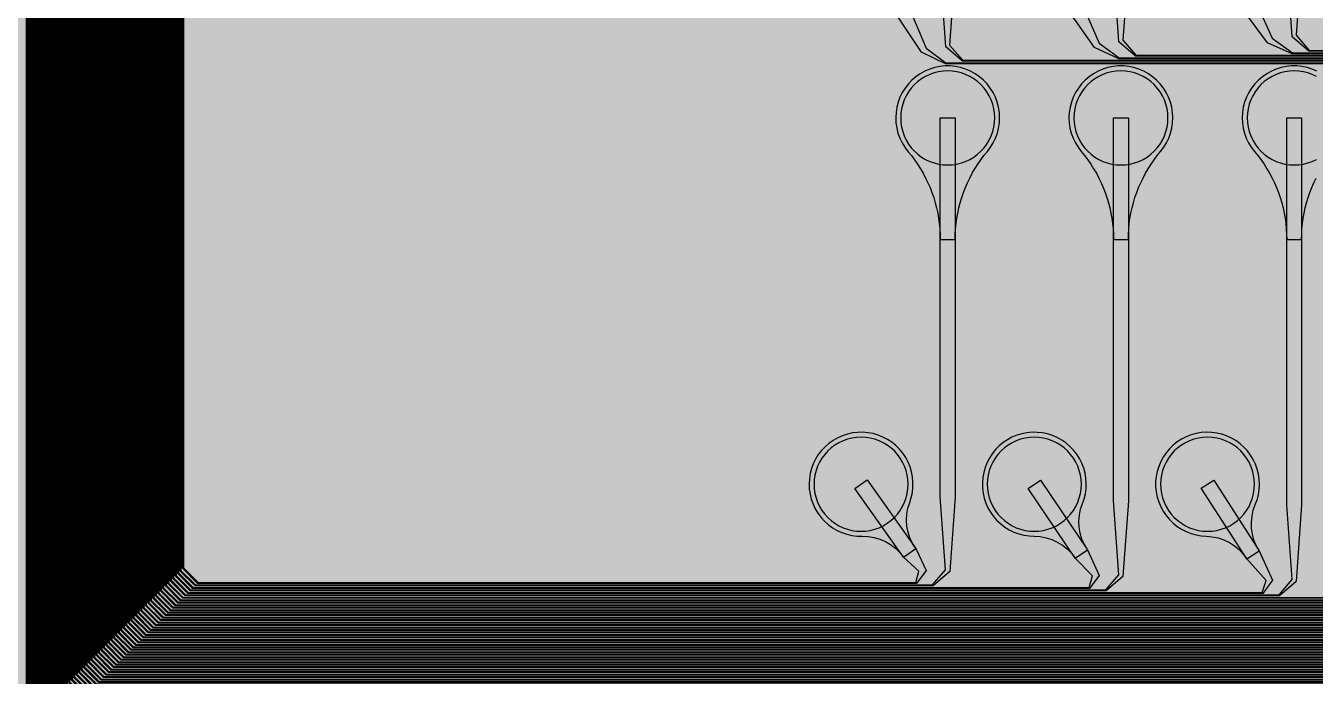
# Model space of a CAD drawing. Header units: metres. Extents: x -7240 to 10960, y -29667 to 1823.
# Drawn here: x 1860 to 4465, y -28280 to -26966 of the extents above; entities that cross this region are included whole.
import ezdxf

# ---------------------------------------------------------------- set-up
doc = ezdxf.new("R2010")
doc.units = ezdxf.units.M
for name, color, linetype in [('Metal1', 4, 'CONTINUOUS'), ('Polyimide', 7, 'CONTINUOUS'), ('Polyimide_Negative', 5, 'CONTINUOUS')]:
    doc.layers.add(name, color=color, linetype=linetype)

msp = doc.modelspace()

# ---------------------------------------------------------------- hatches: boundary and pattern name
at = {"layer": 'Polyimide'}
msp.add_hatch(color=7, dxfattribs=at).paths.add_polyline_path([(4088.5, -11806.9), (4098.7, -11851.2), (4115.6, -11893.5), (4138.6, -11932.7), (4167.4, -11968), (4201.1, -11998.5), (4239, -12023.6), (4280.3, -12042.7), (4349.2, -12073.7), (4413.2, -12113.8), (4471.3, -12162), (4522.3, -12217.7), (4565.4, -12279.7), (4599.7, -12346.9), (4624.7, -12418.2), (4639.9, -12492.2), (4645, -12567.5), (4639.9, -12642.8), (4624.7, -12716.8), (4599.7, -12788.1), (4565.4, -12855.3), (4522.3, -12917.3), (4471.3, -12973), (4413.2, -13021.2), (4349.2, -13061.3), (4280.3, -13092.3), (4239, -13111.4), (4201.1, -13136.5), (4167.4, -13167), (4138.6, -13202.3), (4115.6, -13241.5), (4098.7, -13283.8), (4088.5, -13328.1), (4085, -13373.5), (4085, -13567.5), (4099.4, -13861.6), (4142.6, -14152.8), (4214.2, -14438.4), (4313.4, -14715.5), (4439.2, -14981.7), (4590.6, -15234.2), (4766, -15470.7), (4963.7, -15688.8), (5181.8, -15886.5), (5418.3, -16061.9), (5670.8, -16213.3), (5936.9, -16339.1), (6214.1, -16438.3), (6499.7, -16509.9), (6790.9, -16553.1), (7085, -16567.5), (9960.4, -16567.5), (10038.8, -16571.4), (10116.4, -16582.9), (10192.6, -16601.9), (10266.5, -16628.4), (10337.5, -16662), (10404.8, -16702.3), (10467.9, -16749.1), (10526.1, -16801.8), (10578.8, -16860), (10625.6, -16923), (10665.9, -16990.4), (10699.5, -17061.4), (10725.9, -17135.3), (10745, -17211.4), (10756.5, -17289.1), (10760.4, -17367.5), (10760.4, -21957.3), (10721.6, -22012.9), (10686, -22070.6), (10653.6, -22130.1), (10624.5, -22191.4), (10598.9, -22254.2), (10576.8, -22318.2), (10558.3, -22383.5), (10543.4, -22449.6), (10532.2, -22516.5), (10524.7, -22583.8), (10521, -22651.5), (10521, -22719.3), (10524.7, -22787), (10532.2, -22854.4), (10543.4, -22921.2), (10558.3, -22987.4), (10576.8, -23052.6), (10598.9, -23116.7), (10624.5, -23179.5), (10653.6, -23240.7), (10686, -23300.3), (10721.6, -23357.9), (10760.4, -23413.5), (10760.4, -28667.5), (10756.5, -28745.9), (10745, -28823.6), (10725.9, -28899.7), (10699.5, -28973.6), (10665.9, -29044.6), (10625.6, -29112), (10578.8, -29175), (10526.1, -29233.2), (10467.9, -29285.9), (10404.8, -29332.7), (10337.5, -29373), (10266.5, -29406.6), (10192.6, -29433.1), (10116.4, -29452.1), (10038.8, -29463.6), (9960.4, -29467.5), (-6239.6, -29467.5), (-6318, -29463.6), (-6395.7, -29452.1), (-6471.9, -29433.1), (-6545.8, -29406.6), (-6616.7, -29373), (-6684.1, -29332.7), (-6747.1, -29285.9), (-6805.3, -29233.2), (-6858, -29175), (-6904.8, -29112), (-6945.2, -29044.6), (-6978.7, -28973.6), (-7005.2, -28899.7), (-7024.3, -28823.6), (-7035.8, -28745.9), (-7039.6, -28667.5), (-7039.6, -23426.3), (-6999.4, -23370.1), (-6962.3, -23311.6), (-6928.7, -23251.2), (-6898.5, -23189), (-6871.8, -23125.1), (-6848.8, -23059.9), (-6829.5, -22993.4), (-6814, -22926), (-6802.4, -22857.8), (-6794.6, -22789.1), (-6790.7, -22720), (-6790.7, -22650.8), (-6794.6, -22581.8), (-6802.4, -22513), (-6814, -22444.8), (-6829.5, -22377.4), (-6848.8, -22311), (-6871.8, -22245.7), (-6898.5, -22181.9), (-6928.7, -22119.7), (-6962.3, -22059.2), (-6999.4, -22000.8), (-7039.6, -21944.5), (-7039.6, -17367.5), (-7035.8, -17289.1), (-7024.3, -17211.4), (-7005.2, -17135.3), (-6978.7, -17061.4), (-6945.2, -16990.4), (-6904.8, -16923), (-6858, -16860), (-6805.3, -16801.8), (-6747.1, -16749.1), (-6684.1, -16702.3), (-6616.7, -16662), (-6545.8, -16628.4), (-6471.9, -16601.9), (-6395.7, -16582.9), (-6318, -16571.4), (-6239.6, -16567.5), (-3334, -16567.5), (-3039.9, -16553.1), (-2748.7, -16509.9), (-2463.1, -16438.3), (-2185.9, -16339.1), (-1919.8, -16213.3), (-1667.3, -16061.9), (-1430.8, -15886.5), (-1212.7, -15688.8), (-1015, -15470.7), (-839.6, -15234.2), (-688.2, -14981.7), (-562.4, -14715.5), (-463.2, -14438.4), (-391.6, -14152.8), (-348.4, -13861.6), (-334, -13567.5), (-334, -13373.5), (-337.5, -13328.1), (-347.7, -13283.8), (-364.6, -13241.5), (-387.6, -13202.3), (-416.4, -13167), (-450.1, -13136.5), (-488, -13111.4), (-529.3, -13092.3), (-529.3, -13092.3), (-598.2, -13061.3), (-662.2, -13021.2), (-720.3, -12973), (-771.3, -12917.3), (-814.4, -12855.3), (-848.7, -12788.1), (-873.7, -12716.8), (-888.9, -12642.8), (-894, -12567.5), (-888.9, -12492.2), (-873.7, -12418.2), (-848.7, -12346.9), (-814.4, -12279.7), (-771.3, -12217.7), (-720.3, -12162), (-662.2, -12113.8), (-598.2, -12073.7), (-529.3, -12042.7), (-488, -12023.6), (-450.1, -11998.5), (-416.4, -11968), (-387.6, -11932.7), (-364.6, -11893.5), (-347.7, -11851.2), (-337.5, -11806.9), (-334, -11761.5), (-334, -11074.3), (-337.5, -11028.9), (-347.7, -10984.6), (-364.6, -10942.4), (-387.6, -10903.1), (-416.4, -10867.8), (-450.1, -10837.3), (-488, -10812.2), (-529.3, -10793.2), (-529.3, -10793.2), (-598.2, -10762.1), (-662.2, -10722.1), (-720.3, -10673.8), (-771.3, -10618.1), (-814.4, -10556.1), (-848.7, -10488.9), (-873.7, -10417.6), (-888.9, -10343.7), (-894, -10268.3), (-888.9, -10193), (-873.7, -10119), (-848.7, -10047.8), (-814.4, -9980.5), (-771.3, -9918.5), (-720.3, -9862.9), (-662.2, -9814.6), (-598.2, -9774.6), (-529.3, -9743.5), (-488, -9724.5), (-450.1, -9699.4), (-416.4, -9668.8), (-387.6, -9633.5), (-364.6, -9594.3), (-347.7, -9552), (-337.5, -9507.7), (-334, -9462.4), (-334, -8775.1), (-337.5, -8729.8), (-347.7, -8685.5), (-364.6, -8643.2), (-387.6, -8604), (-416.4, -8568.7), (-450.1, -8538.1), (-488, -8513), (-529.3, -8494), (-529.3, -8494), (-598.2, -8462.9), (-662.2, -8422.9), (-720.3, -8374.6), (-771.3, -8319), (-814.4, -8257), (-848.7, -8189.7), (-873.7, -8118.5), (-888.9, -8044.5), (-894, -7969.2), (-888.9, -7893.8), (-873.7, -7819.9), (-848.7, -7748.6), (-814.4, -7681.4), (-771.3, -7619.4), (-720.3, -7563.7), (-662.2, -7515.4), (-598.2, -7475.4), (-529.3, -7444.3), (-529.3, -7444.3), (-488, -7425.3), (-450.1, -7400.2), (-416.4, -7369.7), (-387.6, -7334.4), (-364.6, -7295.1), (-347.7, -7252.9), (-337.5, -7208.6), (-334, -7163.2), (-334, -6476), (-337.5, -6430.6), (-347.7, -6386.3), (-364.6, -6344), (-387.6, -6304.8), (-416.4, -6269.5), (-450.1, -6239), (-488, -6213.9), (-529.3, -6194.8), (-529.3, -6194.8), (-598.2, -6163.8), (-662.2, -6123.7), (-720.3, -6075.5), (-771.3, -6019.8), (-814.4, -5957.8), (-848.7, -5890.6), (-873.7, -5819.3), (-888.9, -5745.3), (-894, -5670), (-888.9, -5594.7), (-873.7, -5520.7), (-848.7, -5449.4), (-814.4, -5382.2), (-771.3, -5320.2), (-720.3, -5264.5), (-662.2, -5216.3), (-598.2, -5176.2), (-529.3, -5145.2), (-529.3, -5145.2), (-488, -5126.1), (-450.1, -5101), (-416.4, -5070.5), (-387.6, -5035.2), (-364.6, -4996), (-347.7, -4953.7), (-337.5, -4909.4), (-334, -4864), (-334, 380), (-334, 1522.5), (-289, 1522.5), (-288.8, 1515.6), (-288.1, 1508.8), (-287, 1502), (-285.4, 1495.3), (-283.4, 1488.7), (-281, 1482.3), (-278.2, 1476.1), (-274.9, 1470), (-271.3, 1464.2), (-267.3, 1458.6), (-262.9, 1453.3), (-258.2, 1448.3), (-253.2, 1443.6), (-247.9, 1439.2), (-242.3, 1435.2), (-236.5, 1431.6), (-230.4, 1428.3), (-224.2, 1425.5), (-217.8, 1423.1), (-211.2, 1421.1), (-204.5, 1419.5), (-197.7, 1418.4), (-190.9, 1417.7), (-184, 1417.5), (-177.1, 1417.7), (-170.3, 1418.4), (-163.5, 1419.5), (-156.8, 1421.1), (-150.2, 1423.1), (-143.8, 1425.5), (-137.6, 1428.3), (-131.5, 1431.6), (-125.7, 1435.2), (-120.1, 1439.2), (-114.8, 1443.6), (-109.8, 1448.3), (-105.1, 1453.3), (-100.7, 1458.6), (-96.7, 1464.2), (-93.1, 1470), (-89.8, 1476.1), (-87, 1482.3), (-84.6, 1488.7), (-82.6, 1495.3), (-81, 1502), (-79.9, 1508.8), (-79.2, 1515.6), (-79, 1522.5), (1786, 1522.5), (3835, 1522.5), (3835.2, 1529), (3835.9, 1535.6), (3836.9, 1542), (3838.4, 1548.4), (3840.3, 1554.6), (3842.6, 1560.8), (3845.3, 1566.7), (3848.4, 1572.5), (3851.9, 1578.1), (3855.7, 1583.4), (3859.8, 1588.4), (3864.3, 1593.2), (3869.1, 1597.7), (3874.1, 1601.8), (3879.4, 1605.6), (3885, 1609.1), (3890.8, 1612.2), (3896.7, 1614.9), (3902.9, 1617.2), (3909.1, 1619.1), (3915.5, 1620.6), (3921.9, 1621.6), (3928.5, 1622.3), (3935, 1622.5), (3941.5, 1622.3), (3948.1, 1621.6), (3954.5, 1620.6), (3960.9, 1619.1), (3967.1, 1617.2), (3973.3, 1614.9), (3979.2, 1612.2), (3985, 1609.1), (3990.6, 1605.6), (3995.9, 1601.8), (4000.9, 1597.7), (4005.7, 1593.2), (4010.2, 1588.4), (4014.3, 1583.4), (4018.1, 1578.1), (4021.6, 1572.5), (4024.7, 1566.7), (4027.4, 1560.8), (4029.7, 1554.6), (4031.6, 1548.4), (4033.1, 1542), (4034.1, 1535.6), (4034.8, 1529), (4035, 1522.5), (4085, 1522.5), (4085, 380), (4085, 330), (4085, -4864), (4088.5, -4909.4), (4098.7, -4953.7), (4115.6, -4996), (4138.6, -5035.2), (4167.4, -5070.5), (4201.1, -5101), (4239, -5126.1), (4280.3, -5145.2), (4280.3, -5145.2), (4349.2, -5176.2), (4413.2, -5216.3), (4471.3, -5264.5), (4522.3, -5320.2), (4565.4, -5382.2), (4599.7, -5449.4), (4624.7, -5520.7), (4639.9, -5594.7), (4645, -5670), (4639.9, -5745.3), (4624.7, -5819.3), (4599.7, -5890.6), (4565.4, -5957.8), (4522.3, -6019.8), (4471.3, -6075.5), (4413.2, -6123.7), (4349.2, -6163.8), (4280.3, -6194.8), (4239, -6213.9), (4201.1, -6239), (4167.4, -6269.5), (4138.6, -6304.8), (4115.6, -6344), (4098.7, -6386.3), (4088.5, -6430.6), (4085, -6476), (4085, -11761.5), (4088.5, -11806.9)])

# ---------------------------------------------------------------- linework, layer by layer
at = {"layer": 'Metal1'}
for points in [[(1863.9, -18191.7), (1863.9, -28376.6), (1893.3, -28406), (9442.5, -28406), (9471.9, -28376.6), (9471.9, -26917.4), (9442.5, -26888), (9002.5, -26888), (8968.4, -26858.8), (8957.9, -26728), (8957.9, -26042.5), (8987.9, -26042.5), (8987.9, -26728), (8977.3, -26855.2), (9003.3, -26886), (9443.3, -26886), (9473.9, -26916.6), (9473.9, -28377.4), (9443.3, -28408), (1892.5, -28408), (1861.9, -28377.4), (1861.9, -18191.7)], [(1868.9, -18191.7), (1868.9, -28371.6), (1898.3, -28401), (9437.5, -28401), (9466.9, -28371.6), (9466.9, -26922.4), (9437.5, -26893), (8937.2, -26893), (8877.7, -26883.5), (8787.3, -26793.1), (8808.5, -26771.9), (8894.7, -26858.1), (8937.6, -26891), (9438.3, -26891), (9468.9, -26921.6), (9468.9, -28372.4), (9438.3, -28403), (1897.5, -28403), (1866.9, -28372.4), (1866.9, -18191.7)], [(1873.9, -18191.7), (1873.9, -28366.6), (1903.3, -28396), (9432.5, -28396), (9461.9, -28366.6), (9461.9, -26927.4), (9432.5, -26898), (8652.5, -26898), (8618.4, -26868.8), (8607.9, -26736), (8607.9, -26042.5), (8637.9, -26042.5), (8637.9, -26736), (8627.3, -26865.2), (8653.3, -26896), (9433.3, -26896), (9463.9, -26926.6), (9463.9, -28367.4), (9433.3, -28398), (1902.5, -28398), (1871.9, -28367.4), (1871.9, -18191.7)], [(1878.9, -18191.7), (1878.9, -28361.6), (1908.3, -28391), (9427.5, -28391), (9456.9, -28361.6), (9456.9, -26932.4), (9427.5, -26903), (8597.2, -26903), (8537.7, -26893.5), (8437.3, -26793.1), (8458.5, -26771.9), (8554.7, -26868.1), (8597.6, -26901), (9428.3, -26901), (9458.9, -26931.6), (9458.9, -28362.4), (9428.3, -28393), (1907.5, -28393), (1876.9, -28362.4), (1876.9, -18191.7)], [(1883.9, -18191.7), (1883.9, -28356.6), (1913.3, -28386), (9422.5, -28386), (9451.9, -28356.6), (9451.9, -26937.4), (9422.5, -26908), (8302.5, -26908), (8268.5, -26878.8), (8257.9, -26744), (8257.9, -26042.5), (8287.9, -26042.5), (8287.9, -26744), (8277.3, -26875.2), (8303.3, -26906), (9423.3, -26906), (9453.9, -26936.6), (9453.9, -28357.4), (9423.3, -28388), (1912.5, -28388), (1881.9, -28357.4), (1881.9, -18191.7)], [(1888.9, -18191.7), (1888.9, -28351.6), (1918.3, -28381), (9417.5, -28381), (9446.9, -28351.6), (9446.9, -26942.4), (9417.5, -26913), (8257.2, -26913), (8197.7, -26903.5), (8087.3, -26793.1), (8108.5, -26771.9), (8214.7, -26878.1), (8257.6, -26911), (9418.3, -26911), (9448.9, -26941.6), (9448.9, -28352.4), (9418.3, -28383), (1917.5, -28383), (1886.9, -28352.4), (1886.9, -18191.7)], [(1893.9, -18191.7), (1893.9, -28346.6), (1923.3, -28376), (9412.5, -28376), (9441.9, -28346.6), (9441.9, -26947.4), (9412.5, -26918), (7952.5, -26918), (7918.5, -26888.8), (7907.9, -26752), (7907.9, -26042.5), (7937.9, -26042.5), (7937.9, -26752), (7927.2, -26885.2), (7953.3, -26916), (9413.3, -26916), (9443.9, -26946.6), (9443.9, -28347.4), (9413.3, -28378), (1922.5, -28378), (1891.9, -28347.4), (1891.9, -18191.7)], [(1898.9, -18191.7), (1898.9, -28341.6), (1928.3, -28371), (9407.5, -28371), (9436.9, -28341.6), (9436.9, -26952.4), (9407.5, -26923), (7917.2, -26923), (7857.7, -26913.5), (7737.3, -26793.1), (7758.5, -26771.9), (7874.7, -26888.1), (7917.6, -26921), (9408.3, -26921), (9438.9, -26951.6), (9438.9, -28342.4), (9408.3, -28373), (1927.5, -28373), (1896.9, -28342.4), (1896.9, -18191.7)], [(1903.9, -18191.7), (1903.9, -28336.6), (1933.3, -28366), (9402.5, -28366), (9431.9, -28336.6), (9431.9, -26957.4), (9402.5, -26928), (7602.5, -26928), (7568.6, -26898.8), (7557.9, -26760), (7557.9, -26042.5), (7587.9, -26042.5), (7587.9, -26760), (7577.2, -26895.2), (7603.3, -26926), (9403.3, -26926), (9433.9, -26956.6), (9433.9, -28337.4), (9403.3, -28368), (1932.5, -28368), (1901.9, -28337.4), (1901.9, -18191.7)], [(1908.9, -18191.7), (1908.9, -28331.6), (1938.3, -28361), (9397.5, -28361), (9426.9, -28331.6), (9426.9, -26962.4), (9397.5, -26933), (7577.2, -26933), (7519, -26921.4), (7507.3, -26913.1), (7387.3, -26793.1), (7408.5, -26771.9), (7528.5, -26891.9), (7533.3, -26900.1), (7577.6, -26931), (9398.3, -26931), (9428.9, -26961.6), (9428.9, -28332.4), (9398.3, -28363), (1937.5, -28363), (1906.9, -28332.4), (1906.9, -18191.7)], [(1913.9, -18191.7), (1913.9, -28326.6), (1943.3, -28356), (9392.5, -28356), (9421.9, -28326.6), (9421.9, -26967.4), (9392.5, -26938), (7252.5, -26938), (7218.6, -26908.8), (7207.9, -26768), (7207.9, -26042.5), (7237.9, -26042.5), (7237.9, -26768), (7227.1, -26905.2), (7253.3, -26936), (9393.3, -26936), (9423.9, -26966.6), (9423.9, -28327.4), (9393.3, -28358), (1942.5, -28358), (1911.9, -28327.4), (1911.9, -18191.7)], [(1918.9, -18191.7), (1918.9, -28321.6), (1948.3, -28351), (9387.5, -28351), (9416.9, -28321.6), (9416.9, -26972.4), (9387.5, -26943), (7237.2, -26943), (7180.2, -26929.7), (7157.3, -26913.1), (7037.3, -26793.1), (7058.5, -26771.9), (7178.5, -26891.9), (7192.1, -26911.8), (7237.6, -26941), (9388.3, -26941), (9418.9, -26971.6), (9418.9, -28322.4), (9388.3, -28353), (1947.5, -28353), (1916.9, -28322.4), (1916.9, -18191.7)], [(1923.9, -18191.7), (1923.9, -28316.6), (1953.3, -28346), (9382.5, -28346), (9411.9, -28316.6), (9411.9, -26977.4), (9382.5, -26948), (6902.5, -26948), (6868.6, -26918.8), (6857.9, -26776), (6857.9, -26042.5), (6887.9, -26042.5), (6887.9, -26776), (6877.1, -26915.2), (6903.3, -26946), (9383.3, -26946), (9413.9, -26976.6), (9413.9, -28317.4), (9383.3, -28348), (1952.5, -28348), (1921.9, -28317.4), (1921.9, -18191.7)], [(1928.9, -18191.7), (1928.9, -28311.6), (1958.3, -28341), (9377.5, -28341), (9406.9, -28311.6), (9406.9, -26982.4), (9377.5, -26953), (6897.2, -26953), (6841, -26938.5), (6807.3, -26913.1), (6687.3, -26793.1), (6708.5, -26771.9), (6828.5, -26891.9), (6851.3, -26923), (6897.6, -26951), (9378.3, -26951), (9408.9, -26981.6), (9408.9, -28312.4), (9378.3, -28343), (1957.5, -28343), (1926.9, -28312.4), (1926.9, -18191.7)], [(1933.9, -18191.7), (1933.9, -28306.6), (1963.3, -28336), (9372.5, -28336), (9401.9, -28306.6), (9401.9, -26987.4), (9372.5, -26958), (6552.5, -26958), (6518.7, -26928.7), (6507.9, -26784), (6507.9, -26042.5), (6537.9, -26042.5), (6537.9, -26784), (6527.1, -26925.3), (6553.3, -26956), (9373.3, -26956), (9403.9, -26986.6), (9403.9, -28307.4), (9373.3, -28338), (1962.5, -28338), (1931.9, -28307.4), (1931.9, -18191.7)], [(1938.9, -18191.7), (1938.9, -28301.6), (1968.3, -28331), (9367.5, -28331), (9396.9, -28301.6), (9396.9, -26992.4), (9367.5, -26963), (6518.9, -26963), (6464, -26946.5), (6441, -26925.2), (6336.1, -26791.8), (6359.7, -26773.2), (6464.6, -26906.6), (6477.1, -26930.3), (6519.3, -26961), (9368.3, -26961), (9398.9, -26991.6), (9398.9, -28302.4), (9368.3, -28333), (1967.5, -28333), (1936.9, -28302.4), (1936.9, -18191.7)], [(1943.9, -18191.7), (1943.9, -28296.6), (1973.3, -28326), (9362.5, -28326), (9391.9, -28296.6), (9391.9, -26997.4), (9362.5, -26968), (6202.5, -26968), (6168.7, -26938.7), (6157.9, -26792), (6157.9, -26042.5), (6187.9, -26042.5), (6187.9, -26792), (6177, -26935.3), (6203.3, -26966), (9363.3, -26966), (9393.9, -26996.6), (9393.9, -28297.4), (9363.3, -28328), (1972.5, -28328), (1941.9, -28297.4), (1941.9, -18191.7)], [(1948.9, -18191.7), (1948.9, -28291.6), (1978.3, -28321), (9357.5, -28321), (9386.9, -28291.6), (9386.9, -27002.4), (9357.5, -26973), (6168.9, -26973), (6115, -26955.3), (6087.3, -26927.5), (5985.8, -26791.5), (6009.9, -26773.5), (6111.3, -26909.6), (6127.3, -26940.6), (6169.3, -26971), (9358.3, -26971), (9388.9, -27001.6), (9388.9, -28292.4), (9358.3, -28323), (1977.5, -28323), (1946.9, -28292.4), (1946.9, -18191.7)], [(1953.9, -18191.7), (1953.9, -28286.6), (1983.3, -28316), (9352.5, -28316), (9381.9, -28286.6), (9381.9, -27007.4), (9352.5, -26978), (5852.5, -26978), (5818.7, -26948.7), (5807.9, -26800), (5807.9, -26042.5), (5837.9, -26042.5), (5837.9, -26800), (5827, -26945.3), (5853.3, -26976), (9353.3, -26976), (9383.9, -27006.6), (9383.9, -28287.4), (9353.3, -28318), (1982.5, -28318), (1951.9, -28287.4), (1951.9, -18191.7)], [(1958.9, -18191.7), (1958.9, -28281.6), (1988.3, -28311), (9347.5, -28311), (9376.9, -28281.6), (9376.9, -27012.4), (9347.5, -26983), (5818.8, -26983), (5765.9, -26964.2), (5733.7, -26929.7), (5635.6, -26791.2), (5660.1, -26773.8), (5758.2, -26912.4), (5777.6, -26950.8), (5819.3, -26981), (9348.3, -26981), (9378.9, -27011.6), (9378.9, -28282.4), (9348.3, -28313), (1987.5, -28313), (1956.9, -28282.4), (1956.9, -18191.7)], [(1963.9, -18191.7), (1963.9, -28276.6), (1993.3, -28306), (9342.5, -28306), (9371.9, -28276.6), (9371.9, -27017.4), (9342.5, -26988), (5502.5, -26988), (5468.8, -26958.7), (5457.9, -26808), (5457.9, -26042.5), (5487.9, -26042.5), (5487.9, -26808), (5477, -26955.3), (5503.3, -26986), (9343.3, -26986), (9373.9, -27016.6), (9373.9, -28277.4), (9343.3, -28308), (1992.5, -28308), (1961.9, -28277.4), (1961.9, -18191.7)], [(1968.9, -18191.7), (1968.9, -28271.6), (1998.3, -28301), (9337.5, -28301), (9366.9, -28271.6), (9366.9, -27022.4), (9337.5, -26993), (5468.8, -26993), (5416.8, -26973.3), (5380.3, -26931.6), (5285.4, -26790.9), (5310.3, -26774.1), (5405.2, -26914.8), (5427.8, -26961), (5469.3, -26991), (9338.3, -26991), (9368.9, -27021.6), (9368.9, -28272.4), (9338.3, -28303), (1997.5, -28303), (1966.9, -28272.4), (1966.9, -18191.7)], [(1973.9, -18191.7), (1973.9, -28266.6), (2003.3, -28296), (9332.5, -28296), (9361.9, -28266.6), (9361.9, -27027.4), (9332.5, -26998), (5152.5, -26998), (5118.8, -26968.7), (5107.9, -26816), (5107.9, -26042.5), (5137.9, -26042.5), (5137.9, -26816), (5126.9, -26965.3), (5153.3, -26996), (9333.3, -26996), (9363.9, -27026.6), (9363.9, -28267.4), (9333.3, -28298), (2002.5, -28298), (1971.9, -28267.4), (1971.9, -18191.7)], [(1978.9, -18191.7), (1978.9, -28261.6), (2008.3, -28291), (9327.5, -28291), (9356.9, -28261.6), (9356.9, -27032.4), (9327.5, -27003), (5118.8, -27003), (5067.6, -26982.4), (5027.1, -26933.3), (4935.3, -26790.6), (4960.5, -26774.4), (5052.3, -26917.1), (5078.1, -26971.1), (5119.3, -27001), (9328.3, -27001), (9358.9, -27031.6), (9358.9, -28262.4), (9328.3, -28293), (2007.5, -28293), (1976.9, -28262.4), (1976.9, -18191.7)], [(1983.9, -18191.7), (1983.9, -28256.6), (2013.3, -28286), (9322.5, -28286), (9351.9, -28256.6), (9351.9, -27037.4), (9322.5, -27008), (4802.5, -27008), (4768.8, -26978.7), (4757.9, -26824), (4757.9, -26042.5), (4787.9, -26042.5), (4787.9, -26824), (4776.9, -26975.3), (4803.3, -27006), (9323.3, -27006), (9353.9, -27036.6), (9353.9, -28257.4), (9323.3, -28288), (2012.5, -28288), (1981.9, -28257.4), (1981.9, -18191.7)], [(1988.9, -18191.7), (1988.9, -28251.6), (2018.3, -28281), (9317.5, -28281), (9346.9, -28251.6), (9346.9, -27042.4), (9317.5, -27013), (4768.8, -27013), (4718.4, -26991.7), (4674, -26934.9), (4585.1, -26790.4), (4610.7, -26774.6), (4699.6, -26919.2), (4728.4, -26981.2), (4769.3, -27011), (9318.3, -27011), (9348.9, -27041.6), (9348.9, -28252.4), (9318.3, -28283), (2017.5, -28283), (1986.9, -28252.4), (1986.9, -18191.7)], [(1993.9, -18191.7), (1993.9, -28246.6), (2023.3, -28276), (9312.5, -28276), (9341.9, -28246.6), (9341.9, -27047.4), (9312.5, -27018), (4452.5, -27018), (4418.9, -26988.7), (4407.9, -26832), (4407.9, -26042.5), (4437.9, -26042.5), (4437.9, -26832), (4426.9, -26985.3), (4453.3, -27016), (9313.3, -27016), (9343.9, -27046.6), (9343.9, -28247.4), (9313.3, -28278), (2022.5, -28278), (1991.9, -28247.4), (1991.9, -18191.7)], [(1998.9, -18191.7), (1998.9, -28241.6), (2028.3, -28271), (9307.5, -28271), (9336.9, -28241.6), (9336.9, -27052.4), (9307.5, -27023), (4418.8, -27023), (4369.1, -27001), (4321.1, -26936.3), (4235, -26790.1), (4260.8, -26774.9), (4347, -26921.1), (4378.6, -26991.3), (4419.4, -27021), (9308.3, -27021), (9338.9, -27051.6), (9338.9, -28242.4), (9308.3, -28273), (2027.5, -28273), (1996.9, -28242.4), (1996.9, -18191.7)], [(2003.9, -18191.7), (2003.9, -28236.6), (2033.3, -28266), (9302.5, -28266), (9331.9, -28236.6), (9331.9, -27057.4), (9302.5, -27028), (4102.5, -27028), (4068.9, -26998.6), (4057.9, -26840), (4057.9, -26042.5), (4087.9, -26042.5), (4087.9, -26840), (4076.9, -26995.4), (4103.3, -27026), (9303.3, -27026), (9333.9, -27056.6), (9333.9, -28237.4), (9303.3, -28268), (2032.5, -28268), (2001.9, -28237.4), (2001.9, -18191.7)], [(2008.9, -18191.7), (2008.9, -28231.6), (2038.3, -28261), (9297.5, -28261), (9326.9, -28231.6), (9326.9, -27062.4), (9297.5, -27033), (4068.8, -27033), (4019.7, -27010.4), (3968.4, -26937.6), (3884.8, -26789.9), (3910.9, -26775.1), (3994.5, -26922.8), (4028.9, -27001.4), (4069.4, -27031), (9298.3, -27031), (9328.9, -27061.6), (9328.9, -28232.4), (9298.3, -28263), (2037.5, -28263), (2006.9, -28232.4), (2006.9, -18191.7)], [(2013.9, -18191.7), (2013.9, -28226.6), (2043.3, -28256), (9292.5, -28256), (9321.9, -28226.6), (9321.9, -27067.4), (9292.5, -27038), (3752.5, -27038), (3718.9, -27008.6), (3707.9, -26848), (3707.9, -26042.5), (3737.9, -26042.5), (3737.9, -26848), (3726.8, -27005.4), (3753.3, -27036), (9293.3, -27036), (9323.9, -27066.6), (9323.9, -28227.4), (9293.3, -28258), (2042.5, -28258), (2011.9, -28227.4), (2011.9, -18191.7)], [(2018.9, -18191.7), (2018.9, -28221.6), (2048.3, -28251), (9287.5, -28251), (9316.9, -28221.6), (9316.9, -27072.4), (9287.5, -27043), (3718.8, -27043), (3670.3, -27019.9), (3615.8, -26938.7), (3534.7, -26789.7), (3561.1, -26775.3), (3642.2, -26924.4), (3679.2, -27011.4), (3719.4, -27041), (9288.3, -27041), (9318.9, -27071.6), (9318.9, -28222.4), (9288.3, -28253), (2047.5, -28253), (2016.9, -28222.4), (2016.9, -18191.7)], [(2023.9, -18191.7), (2023.9, -28216.6), (2053.3, -28246), (8942.5, -28246), (8969.2, -28215.5), (8957.9, -28038), (8957.9, -27152.5), (8987.9, -27152.5), (8987.9, -28038), (8976.6, -28218.5), (8943.3, -28248), (2052.5, -28248), (2021.9, -28217.4), (2021.9, -18191.7)], [(2028.9, -18191.7), (2028.9, -28211.6), (2058.3, -28241), (8908.6, -28241), (8923.9, -28213.8), (8855.2, -28074.5), (8784, -27898.1), (8811.8, -27886.9), (8883.1, -28063.3), (8931.8, -28214.6), (8909.6, -28243), (2057.5, -28243), (2026.9, -28212.4), (2026.9, -18191.7)], [(2033.9, -18191.7), (2033.9, -28206.6), (2063.3, -28236), (8592.5, -28236), (8619.2, -28205.5), (8607.9, -28030), (8607.9, -27152.5), (8637.9, -27152.5), (8637.9, -28030), (8626.6, -28208.5), (8593.3, -28238), (2062.5, -28238), (2031.9, -28207.4), (2031.9, -18191.7)], [(2038.9, -18191.7), (2038.9, -28201.6), (2068.3, -28231), (8558.6, -28231), (8573.6, -28203.9), (8505.3, -28069.5), (8434, -27898.3), (8461.7, -27886.7), (8533, -28058), (8581.5, -28204.7), (8559.6, -28233), (2067.5, -28233), (2036.9, -28202.4), (2036.9, -18191.7)], [(2043.9, -18191.7), (2043.9, -28196.6), (2073.3, -28226), (8242.5, -28226), (8269.1, -28195.5), (8257.9, -28022), (8257.9, -27152.5), (8287.9, -27152.5), (8287.9, -28022), (8276.6, -28198.5), (8243.3, -28228), (2072.5, -28228), (2041.9, -28197.4), (2041.9, -18191.7)], [(2048.9, -18191.7), (2048.9, -28191.6), (2078.3, -28221), (8208.5, -28221), (8223.2, -28194.1), (8155.3, -28064.6), (8084.1, -27898.4), (8111.7, -27886.6), (8182.9, -28052.7), (8231.3, -28194.8), (8209.6, -28223), (2077.5, -28223), (2046.9, -28192.4), (2046.9, -18191.7)], [(2053.9, -18191.7), (2053.9, -28186.6), (2083.3, -28216), (7892.5, -28216), (7919.1, -28185.4), (7907.9, -28014), (7907.9, -27152.5), (7937.9, -27152.5), (7937.9, -28014), (7926.6, -28188.6), (7893.3, -28218), (2082.5, -28218), (2051.9, -28187.4), (2051.9, -18191.7)], [(2058.9, -18191.7), (2058.9, -28181.6), (2088.3, -28211), (7858.5, -28211), (7872.9, -28184.2), (7805.3, -28059.6), (7734.2, -27898.6), (7761.6, -27886.4), (7832.8, -28047.4), (7881, -28184.9), (7859.6, -28213), (2087.5, -28213), (2056.9, -28182.4), (2056.9, -18191.7)], [(2063.9, -18191.7), (2063.9, -28176.6), (2093.3, -28206), (7542.5, -28206), (7569.1, -28175.4), (7557.9, -28006), (7557.9, -27152.5), (7587.9, -27152.5), (7587.9, -28006), (7576.7, -28178.6), (7543.3, -28208), (2092.5, -28208), (2061.9, -28177.4), (2061.9, -18191.7)], [(2068.9, -18191.7), (2068.9, -28171.6), (2098.3, -28201), (7508.5, -28201), (7522.5, -28174.4), (7455.3, -28054.6), (7384.2, -27898.7), (7411.5, -27886.3), (7482.6, -28042.1), (7530.8, -28175), (7509.6, -28203), (2097.5, -28203), (2066.9, -28172.4), (2066.9, -18191.7)], [(2073.9, -18191.7), (2073.9, -28166.6), (2103.3, -28196), (7192.5, -28196), (7219.1, -28165.4), (7207.9, -27998), (7207.9, -27152.5), (7237.9, -27152.5), (7237.9, -27998), (7226.7, -28168.6), (7193.3, -28198), (2102.5, -28198), (2071.9, -28167.4), (2071.9, -18191.7)], [(2078.9, -18191.7), (2078.9, -28161.6), (2108.3, -28191), (7158.5, -28191), (7172, -28164.6), (7106.7, -28052.4), (7034.3, -27898.9), (7061.4, -27886.1), (7133.8, -28039.6), (7180.6, -28165.1), (7159.6, -28193), (2107.5, -28193), (2076.9, -28162.4), (2076.9, -18191.7)], [(2083.9, -18191.7), (2083.9, -28156.6), (2113.3, -28186), (6842.5, -28186), (6869, -28155.4), (6857.9, -27990), (6857.9, -27152.5), (6887.9, -27152.5), (6887.9, -27990), (6876.7, -28158.6), (6843.3, -28188), (2112.5, -28188), (2081.9, -28157.4), (2081.9, -18191.7)], [(2088.9, -18191.7), (2088.9, -28151.6), (2118.3, -28181), (6808.5, -28181), (6821.5, -28154.8), (6758.8, -28051.6), (6684.4, -27899.1), (6711.4, -27885.9), (6785.8, -28038.5), (6830.4, -28155.3), (6809.6, -28183), (2117.5, -28183), (2086.9, -28152.4), (2086.9, -18191.7)], [(2093.9, -18191.7), (2093.9, -28146.6), (2123.3, -28176), (6492.5, -28176), (6519, -28145.4), (6507.9, -27982), (6507.9, -27152.5), (6537.9, -27152.5), (6537.9, -27982), (6526.7, -28148.6), (6493.3, -28178), (2122.5, -28178), (2091.9, -28147.4), (2091.9, -18191.7)], [(2098.9, -18191.7), (2098.9, -28141.6), (2128.3, -28171), (6458.5, -28171), (6470.9, -28145), (6411, -28050.7), (6334.5, -27899.3), (6361.3, -27885.7), (6437.8, -28037.2), (6480.2, -28145.4), (6459.6, -28173), (2127.5, -28173), (2096.9, -28142.4), (2096.9, -18191.7)], [(2103.9, -18191.7), (2103.9, -28136.6), (2133.3, -28166), (6142.5, -28166), (6169, -28135.4), (6157.9, -27974), (6157.9, -27152.5), (6187.9, -27152.5), (6187.9, -27974), (6176.8, -28138.6), (6143.3, -28168), (2132.5, -28168), (2101.9, -28137.4), (2101.9, -18191.7)], [(2108.9, -18191.7), (2108.9, -28131.6), (2138.3, -28161), (6108.5, -28161), (6120.3, -28135.3), (6063.4, -28049.8), (5984.6, -27899.5), (6011.2, -27885.5), (6089.9, -28035.9), (6130, -28135.6), (6109.7, -28163), (2137.5, -28163), (2106.9, -28132.4), (2106.9, -18191.7)], [(2113.9, -18191.7), (2113.9, -28126.6), (2143.3, -28156), (5792.5, -28156), (5819, -28125.4), (5807.9, -27966), (5807.9, -27152.5), (5837.9, -27152.5), (5837.9, -27966), (5826.8, -28128.6), (5793.3, -28158), (2142.5, -28158), (2111.9, -28127.4), (2111.9, -18191.7)], [(2118.9, -18191.7), (2118.9, -28121.6), (2148.3, -28151), (5758.5, -28151), (5769.7, -28125.6), (5715.8, -28048.7), (5634.7, -27899.7), (5661.1, -27885.3), (5742.2, -28034.4), (5779.8, -28125.7), (5759.7, -28153), (2147.5, -28153), (2116.9, -28122.4), (2116.9, -18191.7)], [(2123.9, -18191.7), (2123.9, -28116.6), (2153.3, -28146), (5442.5, -28146), (5468.9, -28115.4), (5457.9, -27958), (5457.9, -27152.5), (5487.9, -27152.5), (5487.9, -27958), (5476.8, -28118.6), (5443.3, -28148), (2152.5, -28148), (2121.9, -28117.4), (2121.9, -18191.7)], [(2128.9, -18191.7), (2128.9, -28111.6), (2158.3, -28141), (5408.5, -28141), (5419, -28115.9), (5368.4, -28047.6), (5284.8, -27899.9), (5310.9, -27885.1), (5394.5, -28032.8), (5429.6, -28115.9), (5409.7, -28143), (2157.5, -28143), (2126.9, -28112.4), (2126.9, -18191.7)], [(2133.9, -18191.7), (2133.9, -28106.6), (2163.3, -28136), (5092.5, -28136), (5118.9, -28105.4), (5107.9, -27950), (5107.9, -27152.5), (5137.9, -27152.5), (5137.9, -27950), (5126.9, -28108.6), (5093.3, -28138), (2162.5, -28138), (2131.9, -28107.4), (2131.9, -18191.7)], [(2138.9, -18191.7), (2138.9, -28101.6), (2168.3, -28131), (5058.5, -28131), (5068.2, -28106.2), (5021.1, -28046.3), (4935, -27900.1), (4960.8, -27884.9), (5047, -28031.1), (5079.5, -28106.1), (5059.7, -28133), (2167.5, -28133), (2136.9, -28102.4), (2136.9, -18191.7)], [(2143.9, -18191.7), (2143.9, -28096.6), (2173.3, -28126), (4742.5, -28126), (4768.9, -28095.3), (4757.9, -27942), (4757.9, -27152.5), (4787.9, -27152.5), (4787.9, -27942), (4776.9, -28098.7), (4743.3, -28128), (2172.5, -28128), (2141.9, -28097.4), (2141.9, -18191.7)], [(2148.9, -18191.7), (2148.9, -28091.6), (2178.3, -28121), (4708.5, -28121), (4717.4, -28096.6), (4674, -28044.9), (4585.1, -27900.4), (4610.7, -27884.6), (4699.6, -28029.2), (4729.3, -28096.3), (4709.7, -28123), (2177.5, -28123), (2146.9, -28092.4), (2146.9, -18191.7)], [(2153.9, -18191.7), (2153.9, -28086.6), (2183.3, -28116), (4392.5, -28116), (4418.8, -28085.3), (4407.9, -27934), (4407.9, -27152.5), (4437.9, -27152.5), (4437.9, -27934), (4426.9, -28088.7), (4393.3, -28118), (2182.5, -28118), (2151.9, -28087.4), (2151.9, -18191.7)], [(2158.9, -18191.7), (2158.9, -28081.6), (2188.3, -28111), (4358.5, -28111), (4366.5, -28087), (4327.1, -28043.3), (4235.3, -27900.6), (4260.5, -27884.4), (4352.3, -28027.1), (4379.2, -28086.5), (4359.7, -28113), (2187.5, -28113), (2156.9, -28082.4), (2156.9, -18191.7)], [(2163.9, -18191.7), (2163.9, -28076.6), (2193.3, -28106), (4042.5, -28106), (4068.8, -28075.3), (4057.9, -27926), (4057.9, -27152.5), (4087.9, -27152.5), (4087.9, -27926), (4076.9, -28078.7), (4043.3, -28108), (2192.5, -28108), (2161.9, -28077.4), (2161.9, -18191.7)], [(2168.9, -18191.7), (2168.9, -28071.6), (2198.3, -28101), (4008.5, -28101), (4015.5, -28077.5), (3980.3, -28041.6), (3885.4, -27900.9), (3910.3, -27884.1), (4005.2, -28024.8), (4029.2, -28076.8), (4009.7, -28103), (2197.5, -28103), (2166.9, -28072.4), (2166.9, -18191.7)], [(2173.9, -18191.7), (2173.9, -28066.6), (2203.3, -28096), (3692.5, -28096), (3718.8, -28065.3), (3707.9, -27918), (3707.9, -27152.5), (3737.9, -27152.5), (3737.9, -27918), (3727, -28068.7), (3693.3, -28098), (2202.5, -28098), (2171.9, -28067.4), (2171.9, -18191.7)], [(2178.9, -18191.7), (2178.9, -28061.6), (2208.3, -28091), (3658.5, -28091), (3664.4, -28068), (3633.7, -28039.7), (3535.6, -27901.2), (3560.1, -27883.8), (3658.2, -28022.4), (3679.2, -28067), (3659.7, -28093), (2207.5, -28093), (2176.9, -28062.4), (2176.9, -18191.7)], [(4469, -27058.2), (4459.2, -27054), (4449.1, -27050.8), (4438.7, -27048.7), (4428.2, -27047.6), (4417.6, -27047.6), (4407, -27048.7), (4396.6, -27050.8), (4386.5, -27054), (4376.8, -27058.2), (4367.5, -27063.3), (4358.8, -27069.3), (4350.7, -27076.2), (4343.4, -27083.9), (4336.9, -27092.3), (4331.2, -27101.3), (4326.5, -27110.8), (4322.8, -27120.7), (4320.1, -27130.9), (4318.5, -27141.4), (4317.9, -27152), (4318.4, -27162.6), (4319.9, -27173.1), (4322.5, -27183.4), (4326.1, -27193.3), (4330.8, -27202.9), (4336.3, -27211.9), (4342.7, -27220.4), (4349.5, -27228.7), (4356, -27237.3), (4362.1, -27246.1), (4367.8, -27255.1), (4373.2, -27264.4), (4378.3, -27273.9), (4382.9, -27283.6), (4387.2, -27293.4), (4391.1, -27303.4), (4394.6, -27313.6), (4397.7, -27323.9), (4400.4, -27334.2), (4402.7, -27344.7), (4404.5, -27355.3), (4406, -27365.9), (4407, -27376.6), (4407.7, -27387.3), (4407.9, -27398.1), (4437.9, -27398.1), (4437.9, -27398.1), (4438.1, -27387.3), (4438.7, -27376.6), (4439.8, -27365.9), (4441.2, -27355.3), (4443.1, -27344.7), (4445.4, -27334.2), (4448.1, -27323.9), (4451.2, -27313.6), (4454.7, -27303.4), (4458.6, -27293.4), (4462.8, -27283.6), (4467.5, -27273.9)]]:
    msp.add_lwpolyline(points, dxfattribs=at)
for points in [[(3737.9, -27398.1), (3738.1, -27387.3), (3738.7, -27376.6), (3739.8, -27365.9), (3741.2, -27355.3), (3743.1, -27344.7), (3745.4, -27334.2), (3748.1, -27323.9), (3751.2, -27313.6), (3754.7, -27303.4), (3758.6, -27293.4), (3762.8, -27283.6), (3767.5, -27273.9), (3772.5, -27264.4), (3777.9, -27255.1), (3783.7, -27246.1), (3789.8, -27237.3), (3796.2, -27228.7), (3803, -27220.4), (3809.4, -27211.9), (3815, -27202.9), (3819.6, -27193.3), (3823.2, -27183.4), (3825.8, -27173.1), (3827.4, -27162.6), (3827.9, -27152), (3827.3, -27141.4), (3825.6, -27130.9), (3822.9, -27120.7), (3819.2, -27110.8), (3814.5, -27101.3), (3808.9, -27092.3), (3802.4, -27083.9), (3795, -27076.2), (3787, -27069.3), (3778.3, -27063.3), (3769, -27058.2), (3759.2, -27054), (3749.1, -27050.8), (3738.7, -27048.7), (3728.2, -27047.6), (3717.6, -27047.6), (3707, -27048.7), (3696.6, -27050.8), (3686.5, -27054), (3676.8, -27058.2), (3667.5, -27063.3), (3658.8, -27069.3), (3650.7, -27076.2), (3643.4, -27083.9), (3636.9, -27092.3), (3631.2, -27101.3), (3626.5, -27110.8), (3622.8, -27120.7), (3620.1, -27130.9), (3618.5, -27141.4), (3617.9, -27152), (3618.4, -27162.6), (3619.9, -27173.1), (3622.5, -27183.4), (3626.1, -27193.3), (3630.8, -27202.9), (3636.3, -27211.9), (3642.7, -27220.4), (3649.5, -27228.7), (3656, -27237.3), (3662.1, -27246.1), (3667.8, -27255.1), (3673.2, -27264.4), (3678.3, -27273.9), (3682.9, -27283.6), (3687.2, -27293.4), (3691.1, -27303.4), (3694.6, -27313.6), (3697.7, -27323.9), (3700.4, -27334.2), (3702.7, -27344.7), (3704.5, -27355.3), (3706, -27365.9), (3707, -27376.6), (3707.7, -27387.3), (3707.9, -27398.1), (3737.9, -27398.1)], [(4087.9, -27398.1), (4088.1, -27387.3), (4088.7, -27376.6), (4089.8, -27365.9), (4091.2, -27355.3), (4093.1, -27344.7), (4095.4, -27334.2), (4098.1, -27323.9), (4101.2, -27313.6), (4104.7, -27303.4), (4108.6, -27293.4), (4112.8, -27283.6), (4117.5, -27273.9), (4122.5, -27264.4), (4127.9, -27255.1), (4133.7, -27246.1), (4139.8, -27237.3), (4146.2, -27228.7), (4153, -27220.4), (4159.4, -27211.9), (4165, -27202.9), (4169.6, -27193.3), (4173.2, -27183.4), (4175.8, -27173.1), (4177.4, -27162.6), (4177.9, -27152), (4177.3, -27141.4), (4175.6, -27130.9), (4172.9, -27120.7), (4169.2, -27110.8), (4164.5, -27101.3), (4158.9, -27092.3), (4152.4, -27083.9), (4145, -27076.2), (4137, -27069.3), (4128.3, -27063.3), (4119, -27058.2), (4109.2, -27054), (4099.1, -27050.8), (4088.7, -27048.7), (4078.2, -27047.6), (4067.6, -27047.6), (4057, -27048.7), (4046.6, -27050.8), (4036.5, -27054), (4026.8, -27058.2), (4017.5, -27063.3), (4008.8, -27069.3), (4000.7, -27076.2), (3993.4, -27083.9), (3986.9, -27092.3), (3981.2, -27101.3), (3976.5, -27110.8), (3972.8, -27120.7), (3970.1, -27130.9), (3968.5, -27141.4), (3967.9, -27152), (3968.4, -27162.6), (3969.9, -27173.1), (3972.5, -27183.4), (3976.1, -27193.3), (3980.8, -27202.9), (3986.3, -27211.9), (3992.7, -27220.4), (3999.5, -27228.7), (4006, -27237.3), (4012.1, -27246.1), (4017.8, -27255.1), (4023.2, -27264.4), (4028.3, -27273.9), (4032.9, -27283.6), (4037.2, -27293.4), (4041.1, -27303.4), (4044.6, -27313.6), (4047.7, -27323.9), (4050.4, -27334.2), (4052.7, -27344.7), (4054.5, -27355.3), (4056, -27365.9), (4057, -27376.6), (4057.7, -27387.3), (4057.9, -27398.1), (4087.9, -27398.1)], [(3658.2, -28022.4), (3651.7, -28012), (3646.6, -28000.9), (3642.9, -27989.3), (3640.6, -27977.4), (3639.8, -27965.2), (3640.5, -27953.1), (3642.6, -27941.1), (3646.2, -27929.4), (3649.4, -27919.4), (3651.5, -27909.2), (3652.7, -27898.8), (3652.8, -27888.3), (3651.8, -27877.9), (3649.9, -27867.6), (3646.9, -27857.5), (3642.9, -27847.8), (3638, -27838.6), (3632.1, -27829.9), (3625.5, -27821.8), (3618, -27814.4), (3609.9, -27807.8), (3601.2, -27802), (3591.9, -27797.2), (3582.2, -27793.3), (3572.1, -27790.3), (3561.8, -27788.4), (3551.3, -27787.6), (3540.9, -27787.7), (3530.5, -27789), (3520.2, -27791.2), (3510.3, -27794.5), (3500.7, -27798.7), (3491.6, -27803.9), (3483, -27809.9), (3475.1, -27816.8), (3467.9, -27824.4), (3461.5, -27832.7), (3456, -27841.7), (3451.4, -27851.1), (3447.7, -27860.9), (3445.1, -27871), (3443.5, -27881.4), (3442.9, -27891.8), (3443.3, -27902.3), (3444.8, -27912.7), (3447.4, -27922.8), (3450.9, -27932.7), (3455.4, -27942.2), (3460.8, -27951.2), (3467.1, -27959.5), (3474.2, -27967.3), (3482, -27974.2), (3490.4, -27980.4), (3499.5, -27985.7), (3509, -27990), (3518.9, -27993.4), (3529.2, -27995.8), (3539.5, -27997.2), (3550, -27997.5), (3562.2, -27998), (3574.2, -27999.9), (3585.9, -28003.4), (3597.1, -28008.2), (3607.6, -28014.3), (3617.3, -28021.7), (3626, -28030.2), (3633.7, -28039.7), (3658.2, -28022.4)], [(4005.2, -28024.8), (3999, -28014.3), (3994.1, -28003.2), (3990.7, -27991.5), (3988.6, -27979.5), (3988.1, -27967.3), (3989, -27955.2), (3991.5, -27943.2), (3995.3, -27931.7), (3998.7, -27921.7), (4001.1, -27911.6), (4002.5, -27901.2), (4002.9, -27890.7), (4002.2, -27880.2), (4000.4, -27869.9), (3997.7, -27859.8), (3993.9, -27850), (3989.2, -27840.7), (3983.6, -27831.8), (3977.1, -27823.6), (3969.8, -27816), (3961.8, -27809.2), (3953.2, -27803.3), (3944, -27798.2), (3934.4, -27794.1), (3924.4, -27790.9), (3914.2, -27788.8), (3903.7, -27787.7), (3893.3, -27787.6), (3882.8, -27788.6), (3872.5, -27790.6), (3862.5, -27793.6), (3852.8, -27797.7), (3843.6, -27802.6), (3834.9, -27808.5), (3826.9, -27815.2), (3819.5, -27822.6), (3812.9, -27830.8), (3807.2, -27839.6), (3802.4, -27848.9), (3798.5, -27858.6), (3795.6, -27868.7), (3793.7, -27879), (3792.9, -27889.4), (3793.1, -27899.9), (3794.4, -27910.3), (3796.7, -27920.5), (3800, -27930.5), (3804.3, -27940.1), (3809.5, -27949.2), (3815.6, -27957.7), (3822.5, -27965.6), (3830.1, -27972.7), (3838.5, -27979.1), (3847.4, -27984.6), (3856.8, -27989.1), (3866.6, -27992.7), (3876.8, -27995.4), (3887.2, -27997), (3897.6, -27997.5), (3909.8, -27998.3), (3921.7, -28000.5), (3933.4, -28004.2), (3944.4, -28009.3), (3954.8, -28015.6), (3964.3, -28023.2), (3972.9, -28031.9), (3980.3, -28041.6), (4005.2, -28024.8)], [(4352.3, -28027.1), (4346.4, -28016.5), (4341.7, -28005.2), (4338.5, -27993.5), (4336.8, -27981.4), (4336.5, -27969.2), (4337.7, -27957.1), (4340.3, -27945.2), (4344.4, -27933.7), (4348.1, -27923.9), (4350.7, -27913.8), (4352.3, -27903.4), (4352.9, -27892.9), (4352.4, -27882.5), (4350.9, -27872.1), (4348.3, -27861.9), (4344.8, -27852.1), (4340.3, -27842.6), (4334.8, -27833.7), (4328.5, -27825.3), (4321.4, -27817.6), (4313.6, -27810.6), (4305.1, -27804.5), (4296.1, -27799.2), (4286.5, -27794.9), (4276.6, -27791.5), (4266.4, -27789.1), (4256, -27787.8), (4245.5, -27787.5), (4235.1, -27788.3), (4224.7, -27790.1), (4214.6, -27792.9), (4204.9, -27796.7), (4195.5, -27801.5), (4186.7, -27807.1), (4178.5, -27813.7), (4171, -27821), (4164.3, -27829), (4158.3, -27837.6), (4153.3, -27846.8), (4149.2, -27856.5), (4146.1, -27866.5), (4144.1, -27876.8), (4143, -27887.2), (4143, -27897.7), (4144, -27908.1), (4146.1, -27918.4), (4149.2, -27928.4), (4153.3, -27938), (4158.3, -27947.2), (4164.2, -27955.9), (4170.9, -27963.9), (4178.4, -27971.2), (4186.6, -27977.8), (4195.4, -27983.5), (4204.7, -27988.2), (4214.5, -27992.1), (4224.6, -27994.9), (4234.9, -27996.7), (4245.4, -27997.5), (4257.5, -27998.5), (4269.4, -28001), (4281, -28004.9), (4291.9, -28010.2), (4302.2, -28016.8), (4311.5, -28024.6), (4319.9, -28033.5), (4327.1, -28043.3), (4352.3, -28027.1)]]:
    msp.add_lwpolyline(points, close=True, dxfattribs=at)
at = {"layer": 'Polyimide_Negative'}
for points in [[(3817.9, -27152.5), (3817.4, -27143.2), (3816, -27134), (3813.8, -27124.9), (3810.6, -27116.1), (3806.7, -27107.7), (3801.9, -27099.7), (3796.3, -27092.2), (3790.1, -27085.3), (3783.1, -27079.1), (3775.7, -27073.5), (3767.7, -27068.7), (3759.2, -27064.7), (3750.5, -27061.6), (3741.4, -27059.3), (3732.2, -27058), (3722.9, -27057.5), (3713.6, -27058), (3704.3, -27059.3), (3695.3, -27061.6), (3686.5, -27064.7), (3678.1, -27068.7), (3670.1, -27073.5), (3662.6, -27079.1), (3655.7, -27085.3), (3649.4, -27092.2), (3643.9, -27099.7), (3639.1, -27107.7), (3635.1, -27116.1), (3632, -27124.9), (3629.7, -27134), (3628.3, -27143.2), (3627.9, -27152.5), (3628.3, -27161.8), (3629.7, -27171), (3632, -27180.1), (3635.1, -27188.9), (3639.1, -27197.3), (3643.9, -27205.3), (3649.4, -27212.8), (3655.7, -27219.7), (3662.6, -27225.9), (3670.1, -27231.5), (3678.1, -27236.3), (3686.5, -27240.3), (3695.3, -27243.4), (3704.3, -27245.7), (3713.6, -27247), (3722.9, -27247.5), (3732.2, -27247), (3741.4, -27245.7), (3750.5, -27243.4), (3759.2, -27240.3), (3767.7, -27236.3), (3775.7, -27231.5), (3783.1, -27225.9), (3790.1, -27219.7), (3796.3, -27212.8), (3801.9, -27205.3), (3806.7, -27197.3), (3810.6, -27188.9), (3813.8, -27180.1), (3816, -27171), (3817.4, -27161.8), (3817.9, -27152.5)], [(4167.9, -27152.5), (4167.4, -27143.2), (4166, -27134), (4163.8, -27124.9), (4160.6, -27116.1), (4156.7, -27107.7), (4151.9, -27099.7), (4146.3, -27092.2), (4140.1, -27085.3), (4133.1, -27079.1), (4125.7, -27073.5), (4117.7, -27068.7), (4109.2, -27064.7), (4100.5, -27061.6), (4091.4, -27059.3), (4082.2, -27058), (4072.9, -27057.5), (4063.6, -27058), (4054.3, -27059.3), (4045.3, -27061.6), (4036.5, -27064.7), (4028.1, -27068.7), (4020.1, -27073.5), (4012.6, -27079.1), (4005.7, -27085.3), (3999.4, -27092.2), (3993.9, -27099.7), (3989.1, -27107.7), (3985.1, -27116.1), (3982, -27124.9), (3979.7, -27134), (3978.3, -27143.2), (3977.9, -27152.5), (3978.3, -27161.8), (3979.7, -27171), (3982, -27180.1), (3985.1, -27188.9), (3989.1, -27197.3), (3993.9, -27205.3), (3999.4, -27212.8), (4005.7, -27219.7), (4012.6, -27225.9), (4020.1, -27231.5), (4028.1, -27236.3), (4036.5, -27240.3), (4045.3, -27243.4), (4054.3, -27245.7), (4063.6, -27247), (4072.9, -27247.5), (4082.2, -27247), (4091.4, -27245.7), (4100.5, -27243.4), (4109.2, -27240.3), (4117.7, -27236.3), (4125.7, -27231.5), (4133.1, -27225.9), (4140.1, -27219.7), (4146.3, -27212.8), (4151.9, -27205.3), (4156.7, -27197.3), (4160.6, -27188.9), (4163.8, -27180.1), (4166, -27171), (4167.4, -27161.8), (4167.9, -27152.5)], [(3642.9, -27892.5), (3642.4, -27883.2), (3641, -27874), (3638.8, -27864.9), (3635.6, -27856.1), (3631.7, -27847.7), (3626.9, -27839.7), (3621.3, -27832.2), (3615.1, -27825.3), (3608.1, -27819.1), (3600.7, -27813.5), (3592.7, -27808.7), (3584.2, -27804.7), (3575.5, -27801.6), (3566.4, -27799.3), (3557.2, -27798), (3547.9, -27797.5), (3538.6, -27798), (3529.3, -27799.3), (3520.3, -27801.6), (3511.5, -27804.7), (3503.1, -27808.7), (3495.1, -27813.5), (3487.6, -27819.1), (3480.7, -27825.3), (3474.4, -27832.2), (3468.9, -27839.7), (3464.1, -27847.7), (3460.1, -27856.1), (3457, -27864.9), (3454.7, -27874), (3453.3, -27883.2), (3452.9, -27892.5), (3453.3, -27901.8), (3454.7, -27911), (3457, -27920.1), (3460.1, -27928.9), (3464.1, -27937.3), (3468.9, -27945.3), (3474.4, -27952.8), (3480.7, -27959.7), (3487.6, -27965.9), (3495.1, -27971.5), (3503.1, -27976.3), (3511.5, -27980.3), (3520.3, -27983.4), (3529.3, -27985.7), (3538.6, -27987), (3547.9, -27987.5), (3557.2, -27987), (3566.4, -27985.7), (3575.5, -27983.4), (3584.2, -27980.3), (3592.7, -27976.3), (3600.7, -27971.5), (3608.1, -27965.9), (3615.1, -27959.7), (3621.3, -27952.8), (3626.9, -27945.3), (3631.7, -27937.3), (3635.6, -27928.9), (3638.8, -27920.1), (3641, -27911), (3642.4, -27901.8), (3642.9, -27892.5)], [(3992.9, -27892.5), (3992.4, -27883.2), (3991, -27874), (3988.8, -27864.9), (3985.6, -27856.1), (3981.7, -27847.7), (3976.9, -27839.7), (3971.3, -27832.2), (3965.1, -27825.3), (3958.1, -27819.1), (3950.7, -27813.5), (3942.7, -27808.7), (3934.2, -27804.7), (3925.5, -27801.6), (3916.4, -27799.3), (3907.2, -27798), (3897.9, -27797.5), (3888.6, -27798), (3879.3, -27799.3), (3870.3, -27801.6), (3861.5, -27804.7), (3853.1, -27808.7), (3845.1, -27813.5), (3837.6, -27819.1), (3830.7, -27825.3), (3824.4, -27832.2), (3818.9, -27839.7), (3814.1, -27847.7), (3810.1, -27856.1), (3807, -27864.9), (3804.7, -27874), (3803.3, -27883.2), (3802.9, -27892.5), (3803.3, -27901.8), (3804.7, -27911), (3807, -27920.1), (3810.1, -27928.9), (3814.1, -27937.3), (3818.9, -27945.3), (3824.4, -27952.8), (3830.7, -27959.7), (3837.6, -27965.9), (3845.1, -27971.5), (3853.1, -27976.3), (3861.5, -27980.3), (3870.3, -27983.4), (3879.3, -27985.7), (3888.6, -27987), (3897.9, -27987.5), (3907.2, -27987), (3916.4, -27985.7), (3925.5, -27983.4), (3934.2, -27980.3), (3942.7, -27976.3), (3950.7, -27971.5), (3958.1, -27965.9), (3965.1, -27959.7), (3971.3, -27952.8), (3976.9, -27945.3), (3981.7, -27937.3), (3985.6, -27928.9), (3988.8, -27920.1), (3991, -27911), (3992.4, -27901.8), (3992.9, -27892.5)], [(4342.9, -27892.5), (4342.4, -27883.2), (4341, -27874), (4338.8, -27864.9), (4335.6, -27856.1), (4331.7, -27847.7), (4326.9, -27839.7), (4321.3, -27832.2), (4315.1, -27825.3), (4308.1, -27819.1), (4300.7, -27813.5), (4292.7, -27808.7), (4284.2, -27804.7), (4275.5, -27801.6), (4266.4, -27799.3), (4257.2, -27798), (4247.9, -27797.5), (4238.6, -27798), (4229.3, -27799.3), (4220.3, -27801.6), (4211.5, -27804.7), (4203.1, -27808.7), (4195.1, -27813.5), (4187.6, -27819.1), (4180.7, -27825.3), (4174.4, -27832.2), (4168.9, -27839.7), (4164.1, -27847.7), (4160.1, -27856.1), (4157, -27864.9), (4154.7, -27874), (4153.3, -27883.2), (4152.9, -27892.5), (4153.3, -27901.8), (4154.7, -27911), (4157, -27920.1), (4160.1, -27928.9), (4164.1, -27937.3), (4168.9, -27945.3), (4174.4, -27952.8), (4180.7, -27959.7), (4187.6, -27965.9), (4195.1, -27971.5), (4203.1, -27976.3), (4211.5, -27980.3), (4220.3, -27983.4), (4229.3, -27985.7), (4238.6, -27987), (4247.9, -27987.5), (4257.2, -27987), (4266.4, -27985.7), (4275.5, -27983.4), (4284.2, -27980.3), (4292.7, -27976.3), (4300.7, -27971.5), (4308.1, -27965.9), (4315.1, -27959.7), (4321.3, -27952.8), (4326.9, -27945.3), (4331.7, -27937.3), (4335.6, -27928.9), (4338.8, -27920.1), (4341, -27911), (4342.4, -27901.8), (4342.9, -27892.5)]]:
    msp.add_lwpolyline(points, close=True, dxfattribs=at)
msp.add_lwpolyline([(4467.7, -27068.7), (4459.2, -27064.7), (4450.5, -27061.6), (4441.4, -27059.3), (4432.2, -27058), (4422.9, -27057.5), (4413.6, -27058), (4404.3, -27059.3), (4395.3, -27061.6), (4386.5, -27064.7), (4378.1, -27068.7), (4370.1, -27073.5), (4362.6, -27079.1), (4355.7, -27085.3), (4349.4, -27092.2), (4343.9, -27099.7), (4339.1, -27107.7), (4335.1, -27116.1), (4332, -27124.9), (4329.7, -27134), (4328.3, -27143.2), (4327.9, -27152.5), (4328.3, -27161.8), (4329.7, -27171), (4332, -27180.1), (4335.1, -27188.9), (4339.1, -27197.3), (4343.9, -27205.3), (4349.4, -27212.8), (4355.7, -27219.7), (4362.6, -27225.9), (4370.1, -27231.5), (4378.1, -27236.3), (4386.5, -27240.3), (4395.3, -27243.4), (4404.3, -27245.7), (4413.6, -27247), (4422.9, -27247.5), (4432.2, -27247), (4441.4, -27245.7), (4450.5, -27243.4), (4459.2, -27240.3), (4467.7, -27236.3)], dxfattribs=at)

doc.saveas('drawing.dxf')
